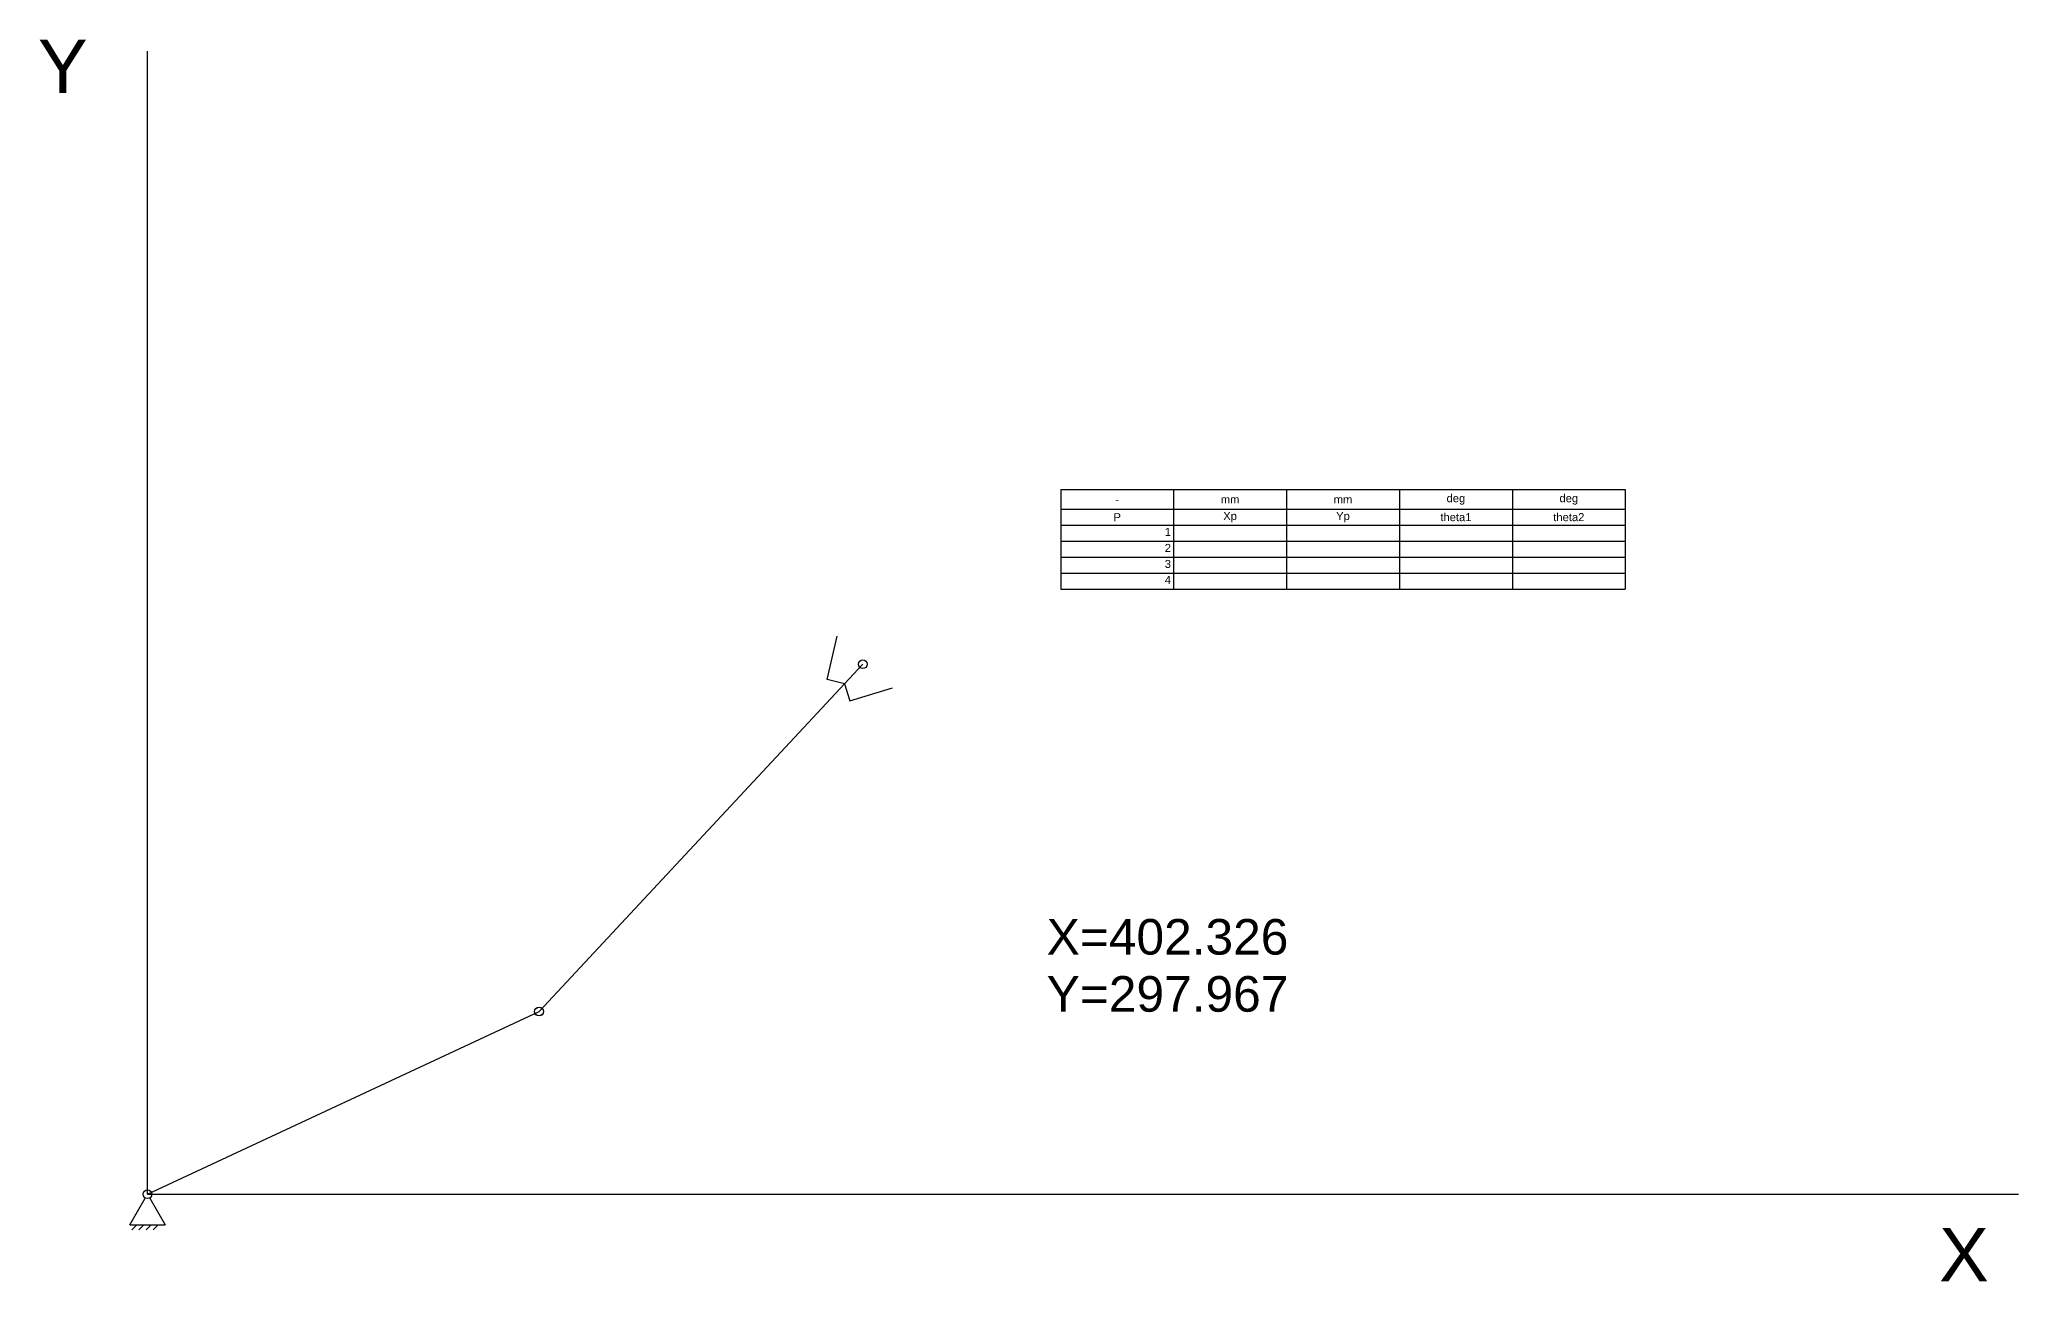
# Model space of a CAD drawing. Header units: millimetres. Extents: x 875 to 10533, y 576 to 3022.
# Drawn here: x 9420 to 10533, y 1201 to 1899 of the extents above; entities that cross this region are included whole.
import ezdxf

# ---------------------------------------------------------------- set-up
doc = ezdxf.new("R2010")
doc.units = ezdxf.units.MM
doc.styles.get("Standard").update_dxf_attribs({"font": 'arial.ttf'})

# ---------------------------------------------------------------- blocks, each defined once
blk = doc.blocks.new('Block1')
for p, q in [((-10, -17.3), (-1.3, -2.2)), ((1.3, -2.2), (10, -17.3)), ((-10, -17.3), (10, -17.3)), ((-8.8, -20.1), (-6, -17.3)), ((-4.8, -20.1), (-2, -17.3)), ((-0.8, -20.1), (2, -17.3)), ((3.2, -20.1), (6, -17.3))]:
    blk.add_line(p, q)
blk.add_circle((0, 0), 2.5)
blk = doc.blocks.new('Block2')
blk.add_line((0, 0), (243, 0))
for centre in [(0, 0), (243, 0)]:
    blk.add_circle(centre, 2.5)
blk = doc.blocks.new('Block3')
for p, q in [((247, 8.7), (268.7, 21.2)), ((0, 0), (267, 0)), ((252, 0), (247, 8.7)), ((252, 0), (247, -8.7)), ((267, 0), (252, 0)), ((247, -8.7), (268.7, -21.2))]:
    blk.add_line(p, q)
for centre in [(0, 0), (267, 0)]:
    blk.add_circle(centre, 2.5)
blk = doc.blocks.new('*T12')
at = {"color": 0, "linetype": 'ByBlock', "lineweight": -2, "transparency": 16777216}
for p, q in [((0, 0), (317.5, 0)), ((0, 0), (0, -56)), ((63.5, 0), (63.5, -56)), ((127, 0), (127, -56)), ((190.5, 0), (190.5, -56)), ((254, 0), (254, -56)), ((317.5, 0), (317.5, -56)), ((0, -11), (317.5, -11)), ((0, -20), (317.5, -20)), ((0, -29), (317.5, -29)), ((0, -38), (317.5, -38)), ((0, -47), (317.5, -47)), ((0, -56), (317.5, -56))]:
    blk.add_line(p, q, dxfattribs=at)
at = {"color": 0, "transparency": 16777216, "char_height": 4.5, "width": 60.5}
for s, insert, attachment_point in [('-', (31.75, -5.5), 5), ('mm', (95.25, -5.5), 5), ('mm', (158.75, -5.5), 5), ('deg', (222.25, -5.5), 5), ('deg', (285.75, -5.5), 5), ('P', (31.75, -15.5), 5), ('1', (62, -21.5), 3), ('Xp', (95.25, -15.5), 5), ('Yp', (158.75, -15.5), 5), ('theta1', (222.25, -15.5), 5), ('theta2', (285.75, -15.5), 5), ('2', (62, -30.5), 3), ('3', (62, -39.5), 3), ('4', (62, -48.5), 3)]:
    blk.add_mtext(s, dxfattribs=dict(at, insert=insert, attachment_point=attachment_point))

msp = doc.modelspace()

# ---------------------------------------------------------------- linework, layer by layer
for q in [(9481, 1892.9), (10533.2, 1250.2)]:
    msp.add_line((9481, 1250.2), q)

# ---------------------------------------------------------------- block references
for name, p in [('*T12', (9994.6, 1646.3)), ('Block1', (9481, 1250.2))]:
    msp.add_blockref(name, p)
for name, p, rotation in [('Block3', (9701.2, 1352.9), 46.99999999995417), ('Block2', (9481, 1250.2), 25.00000000004466)]:
    msp.add_blockref(name, p, dxfattribs=dict(rotation=rotation))

# ---------------------------------------------------------------- texts
for s, height, p in [('Y', 30, (9419.4, 1869.3)), ('X=402.326', 20, (9986.7, 1384.9)), ('Y=297.967', 20, (9986.7, 1352.8)), ('X', 30, (10488.6, 1201.2))]:
    msp.add_text(s, height=height).set_placement(p)

doc.saveas('drawing.dxf')
